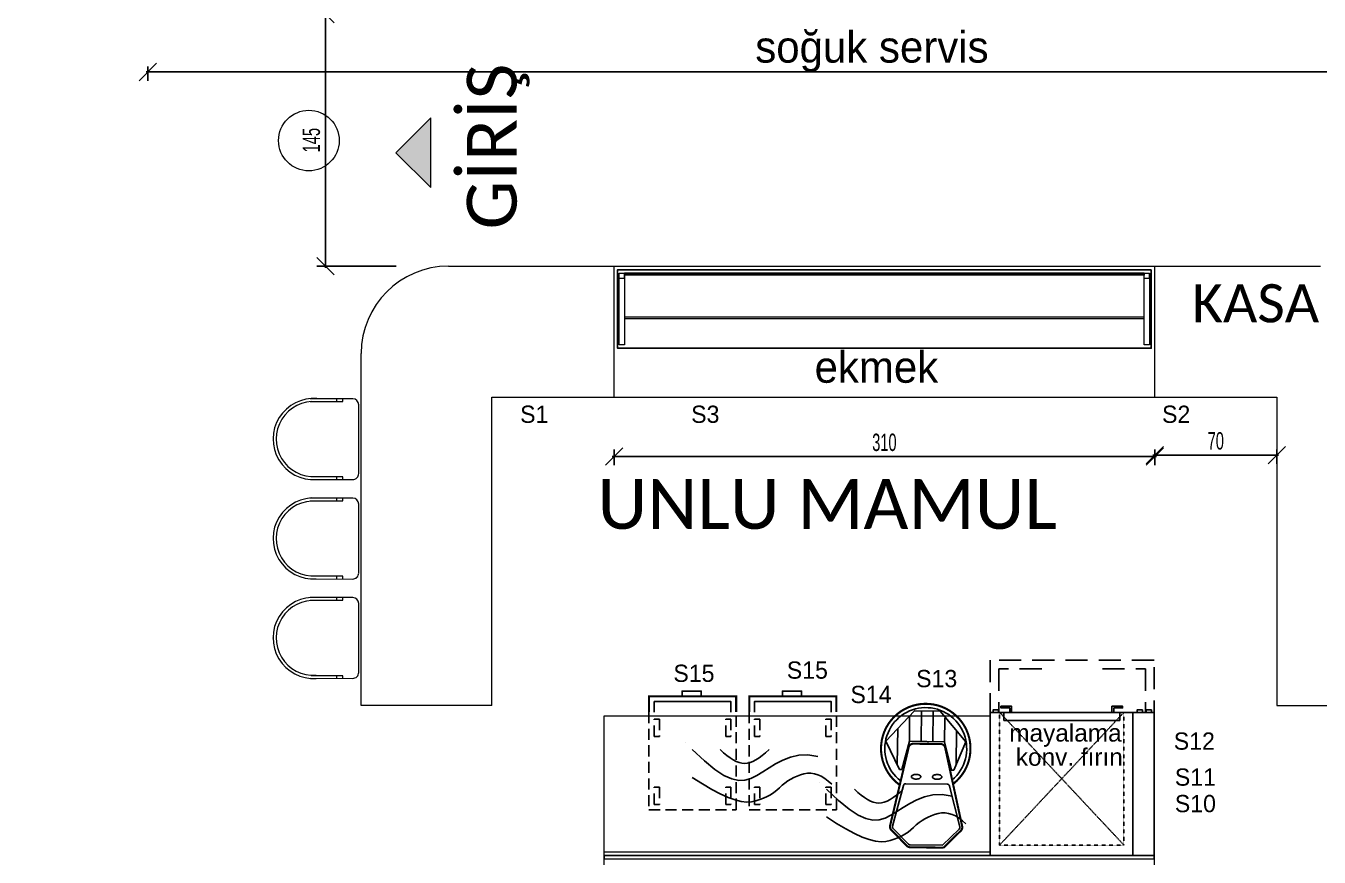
# Model space of a CAD drawing. Header units: centimetres. Extents: x -72470 to -43129, y -18750 to -16337.
# Drawn here: x -63096 to -62354, y -17788 to -17311 of the extents above; entities that cross this region are included whole.
import ezdxf

# ---------------------------------------------------------------- set-up
doc = ezdxf.new("R2010")
doc.units = ezdxf.units.CM
doc.header["$MEASUREMENT"] = 0
for name, pattern in [('Dashed', [0.005644, 0.002822, -0.002822]), ('DUZ', [0]), ('HIDDEN', [9.525, 6.35, -3.175]), ('HIDDENX2', [19.05, 12.7, -6.35])]:
    doc.linetypes.add(name, pattern=pattern)
doc.layers.get('0').update_dxf_attribs({"linetype": 'DUZ', "lineweight": 0})
doc.layers.get('Defpoints').update_dxf_attribs({"lineweight": 0})
for name, color, linetype in [('-DWG_ANA', 7, 'Continuous'), ('-DWG_DETAY1', 7, 'Continuous'), ('-DWG_DETAY2', 7, 'Continuous'), ('002 Çizgi', 7, 'Continuous'), ('11-021_500-BLOK B-str_zemin_kat$0$2DTARAMA1', 253, 'Continuous'), ('CAM', 4, 'Continuous'), ('PLAN', 9, 'Continuous'), ('PRO_OLCU', 173, 'Continuous'), ('S2000-002 Çizgi', 7, 'Continuous'), ('YAZI', 7, 'Continuous')]:
    doc.layers.add(name, color=color, linetype=linetype)
for name, color, linetype, lineweight in [('Auto-Tefris', 32, 'Continuous', 18), ('M-OLCU-IC', 155, 'Continuous', 0), ('TEFRIS', 30, 'Continuous', 9)]:
    doc.layers.add(name, color=color, linetype=linetype, lineweight=lineweight)
doc.styles.add('ARIAL', font='arial.ttf', dxfattribs={"width": 0.6})
doc.styles.get("Standard").update_dxf_attribs({"font": 'candara.ttf'})
doc.styles.add('TAKSİM', font='GOTHIC.TTF', dxfattribs={"height": 20})
doc.styles.add('Yazi-20-Normal', font='arial.ttf', dxfattribs={"height": 10})
doc.dimstyles.new('E_100', dxfattribs={"dimtxt": 10, "dimasz": 10, "dimexe": 5, "dimexo": 30, "dimgap": 3, "dimtad": 1, "dimtoh": 1, "dimdec": 0, "dimzin": 12, "dimdsep": 46, "dimtxsty": 'ARIAL', "dimblk": 'OBLIQUE', "dimcen": 5, "dimdle": 1, "dimclrt": 256, "dimadec": 0, "dimazin": 3, "dimtfac": 1, "dimtdec": 0, "dimtofl": 0, "dimtmove": 2, "dimatfit": 3, "dimldrblk": 'OBLIQUE', "dimfxl": 5, "dimtolj": 1, "dimtzin": 0, "dimarcsym": 0})

# ---------------------------------------------------------------- blocks, each defined once
blk = doc.blocks.new('RT2')
at = {"layer": 'Auto-Tefris'}
for p, q in [((142.9, -17093.6), (115, -17118.6)), ((137.9, -17101.6), (116.8, -17120.5)), ((190.6, -17139), (150.3, -17094)), ((162.7, -17171), (190.2, -17146.5)), ((161.1, -17169), (181.7, -17150.5)), ((114.3, -17166.7), (114.4, -17166.8)), ((114.4, -17166.8), (114.3, -17166.7))]:
    blk.add_line(p, q, dxfattribs=at)
for centre, radius, start, end in [((135.4, -17102.1), 2.58, 11.2162, 72.446), ((146.4, -17097.5), 5.25, 41.8311, 131.8311), ((131.5, -17105.6), 2.58, 11.2162, 72.446), ((140.8, -17143), 35.6, 127.0222, 315.6258), ((140.8, -17143), 32.9, 127.0222, 315.6258), ((186.7, -17142.6), 5.25, 311.8311, 41.8311), ((177, -17156.5), 2.58, 11.2162, 72.446), ((180.9, -17153), 2.58, 11.2162, 72.446)]:
    blk.add_arc(centre, radius, start, end, dxfattribs=at)
blk = doc.blocks.new('_OBLIQUE')
at = {"layer": 'M-OLCU-IC', "linetype": 'ByBlock'}
for p, q in [((-0.5, -0.5), (0.5, 0.5)), ((0, 0), (0, 0))]:
    blk.add_line(p, q, dxfattribs=at)
blk = doc.blocks.new('*D60')
at = {"layer": 'Defpoints', "color": 0, "linetype": 'Continuous', "transparency": 16777216}
for p in [(-62448.56, -17523.94), (-62378.56, -17523.94), (-62378.56, -17557.25)]:
    blk.add_point(p, dxfattribs=at)
at = {"layer": 'TEFRIS', "color": 0, "lineweight": -2, "transparency": 16777216}
for p, q in [((-62449.56, -17557.25), (-62377.56, -17557.25)), ((-62448.56, -17553.94), (-62448.56, -17562.25)), ((-62378.56, -17553.94), (-62378.56, -17562.25))]:
    blk.add_line(p, q, dxfattribs=at)
at = {"layer": 'TEFRIS', "color": 0, "linetype": 'Continuous', "lineweight": -2, "transparency": 16777216, "xscale": 10, "yscale": 10, "zscale": 10, "rotation": 180}
blk.add_blockref('_OBLIQUE', (-62448.56, -17557.25), dxfattribs=at)
at = {"layer": 'TEFRIS', "color": 0, "linetype": 'Continuous', "lineweight": -2, "transparency": 16777216, "xscale": 10, "yscale": 10, "zscale": 10}
blk.add_blockref('_OBLIQUE', (-62378.56, -17557.25), dxfattribs=at)
at = {"layer": 'TEFRIS', "linetype": 'Continuous', "transparency": 16777216, "insert": (-62413.56, -17549.14), "char_height": 10, "attachment_point": 5, "style": 'ARIAL'}
blk.add_mtext('\\A1;70', dxfattribs=at)
blk = doc.blocks.new('*D61')
at = {"layer": 'Defpoints', "color": 0, "linetype": 'Continuous', "transparency": 16777216}
for p in [(-62758.56, -17523.94), (-62448.56, -17523.94), (-62448.56, -17558.09)]:
    blk.add_point(p, dxfattribs=at)
at = {"layer": 'TEFRIS', "color": 0, "lineweight": -2, "transparency": 16777216}
for p, q in [((-62759.56, -17558.09), (-62447.56, -17558.09)), ((-62758.56, -17553.94), (-62758.56, -17563.09)), ((-62448.56, -17553.94), (-62448.56, -17563.09))]:
    blk.add_line(p, q, dxfattribs=at)
at = {"layer": 'TEFRIS', "color": 0, "linetype": 'Continuous', "lineweight": -2, "transparency": 16777216, "xscale": 10, "yscale": 10, "zscale": 10, "rotation": 180}
blk.add_blockref('_OBLIQUE', (-62758.56, -17558.09), dxfattribs=at)
at = {"layer": 'TEFRIS', "color": 0, "linetype": 'Continuous', "lineweight": -2, "transparency": 16777216, "xscale": 10, "yscale": 10, "zscale": 10}
blk.add_blockref('_OBLIQUE', (-62448.56, -17558.09), dxfattribs=at)
at = {"layer": 'TEFRIS', "linetype": 'Continuous', "transparency": 16777216, "insert": (-62603.56, -17549.98), "char_height": 10, "attachment_point": 5, "style": 'ARIAL'}
blk.add_mtext('\\A1;310', dxfattribs=at)
blk = doc.blocks.new('A$C0C391999')
at = {"layer": '-DWG_ANA', "color": 0, "linetype": 'HIDDEN'}
blk.add_lwpolyline([(56, 0.6), (0, 0.6), (0, 50.6), (56, 50.6)], dxfattribs=at)
at = {"layer": '-DWG_ANA', "color": 0, "const_width": 1.2}
blk.add_lwpolyline([(56, 0.6), (65, 0.6), (65, 50.6), (56, 50.6)], dxfattribs=at)
at = {"layer": '-DWG_DETAY1', "color": 0, "linetype": 'HIDDEN'}
for points in [[(3, 44.6), (13, 44.6), (13, 47.6), (3, 47.6)], [(42, 44.6), (52, 44.6), (52, 47.6), (42, 47.6)], [(3, 3.6), (13, 3.6), (13, 6.6), (3, 6.6)], [(42, 3.6), (52, 3.6), (52, 6.6), (42, 6.6)]]:
    blk.add_lwpolyline(points, close=True, dxfattribs=at)
at = {"layer": '-DWG_DETAY1', "color": 0}
for points in [[(56, 3.6), (62, 3.6), (62, 47.6), (56, 47.6)], [(65, 19.6), (68, 19.6), (68, 30.6), (65, 30.6)]]:
    blk.add_lwpolyline(points, dxfattribs=at)
blk = doc.blocks.new('T_MC')
at = {"layer": '-DWG_DETAY2', "color": 0, "linetype": 'Continuous'}
for points in [[(5, 25), (12.23, 29.65), (18.91, 33.59), (25.04, 36.84), (30.62, 39.38), (35.66, 41.21), (40.16, 42.34), (44.1, 42.77), (47.5, 42.5), (50.55, 41.8), (53.44, 40.94), (56.17, 39.92), (58.75, 38.75), (61.17, 37.42), (63.44, 35.94), (65.55, 34.3), (67.5, 32.5), (69.41, 30.7), (71.41, 29.06), (73.48, 27.58), (75.62, 26.25), (77.85, 25.08), (80.16, 24.06), (82.54, 23.2), (85, 22.5), (87.5, 22.07), (90, 22.03), (92.5, 22.38), (95, 23.12), (97.5, 24.26), (100, 25.78), (102.5, 27.7), (105, 30)], [(5, 5), (13.7, 13.24), (21.19, 19.36), (27.65, 23.57), (33.28, 26.09), (38.26, 27.16), (42.79, 26.97), (47.06, 25.76), (51.25, 23.75), (55.54, 21.16), (60.02, 18.26), (64.76, 15.33), (69.84, 12.66), (75.33, 10.51), (81.31, 9.16), (87.84, 8.9), (95, 10)], [(25, 5), (27.46, 7.34), (29.84, 9.38), (32.15, 11.09), (34.38, 12.5), (36.52, 13.59), (38.59, 14.38), (40.59, 14.84), (42.5, 15), (44.41, 14.84), (46.41, 14.38), (48.48, 13.59), (50.62, 12.5), (52.85, 11.09), (55.16, 9.38), (57.54, 7.34), (60, 5)], [(0, 0), (0, 0)]]:
    blk.add_lwpolyline(points, dxfattribs=at)
blk = doc.blocks.new('A$C530A5B7E')
at = {"layer": '-DWG_ANA', "color": 0, "const_width": 1.2}
for points in [[(42.09, 37.13, 3.027737), (11.54, 36.28, 3.027737)], [(37.04, 0.6), (17.91, 0.6, -0.198912), (16, 1.39), (6.97, 10.42, -0.242213), (6.22, 12.77), (16.41, 57.74, -0.366629), (19.07, 60), (34.75, 60, -0.366629), (37.41, 57.74), (47.61, 12.77, -0.242213), (46.85, 10.42), (37.04, 0.6)]]:
    blk.add_lwpolyline(points, format="xyb", dxfattribs=at)
at = {"layer": '-DWG_DETAY1', "color": 0}
for points in [[(41.09, 45.15), (42.44, 45.15), (49.19, 61.35), (34.34, 78.9), (19.49, 78.9), (3.29, 61.35), (11.39, 45.15), (12.74, 45.15)], [(16.79, 76.2), (16.79, 61.35)], [(23.54, 78.9), (23.54, 61.35)], [(30.29, 78.9), (30.29, 61.35)], [(37.04, 74.85), (37.04, 61.35)], [(10.04, 68.66), (10.04, 47.85)], [(43.79, 67.73), (43.79, 48.39)], [(41.09, 45.15), (37.04, 61.35), (16.79, 61.35), (12.74, 45.15)]]:
    blk.add_lwpolyline(points, dxfattribs=at)
blk.add_lwpolyline([(36.48, 1.95), (17.91, 1.95, -0.198912), (16.95, 2.35), (7.92, 11.37, -0.242213), (7.55, 12.55), (13.69, 35.92, -0.366629), (15.02, 37.05), (38.8, 37.05, -0.366629), (40.13, 35.92), (46.28, 12.55, -0.242213), (45.9, 11.37)], format="xyb", close=True, dxfattribs=at)
at = {"layer": '-DWG_DETAY2', "color": 0}
for points in [[(20.84, 39.75, 0.051099), (21.93, 39.86, 0.064948), (22.75, 40.15, 0.104203), (23.37, 40.64, 0.174705), (23.54, 41.1, 0.174705), (23.37, 41.56, 0.104203), (22.75, 42.05, 0.064948), (21.93, 42.34, 0.051099), (20.84, 42.45, 0.051099), (19.75, 42.34, 0.064948), (18.93, 42.05, 0.104203), (18.3, 41.56, 0.174705), (18.14, 41.1, 0.174705), (18.3, 40.64, 0.104203), (18.93, 40.15, 0.064948), (19.75, 39.86, 0.051099)], [(32.99, 39.75, 0.051099), (34.08, 39.86, 0.064948), (34.9, 40.15, 0.104203), (35.52, 40.64, 0.174705), (35.69, 41.1, 0.174705), (35.52, 41.56, 0.104203), (34.9, 42.05, 0.064948), (34.08, 42.34, 0.051099), (32.99, 42.45, 0.051099), (31.9, 42.34, 0.064948), (31.08, 42.05, 0.104203), (30.45, 41.56, 0.174705), (30.29, 41.1, 0.174705), (30.45, 40.64, 0.104203), (31.08, 40.15, 0.064948), (31.9, 39.86, 0.051099)]]:
    blk.add_lwpolyline(points, format="xyb", close=True, dxfattribs=at)
blk.add_arc((26.24, 57.3), 23.47, 310.7165, 232.8649, dxfattribs=at)
blk = doc.blocks.new('A$C08563476')
at = {"layer": 'S2000-002 Çizgi', "linetype": 'HIDDENX2', "ltscale": 10}
blk.add_line((81.85, 85.54), (81.85, 3.54), dxfattribs=at)
at = {"layer": 'S2000-002 Çizgi', "linetype": 'Dashed'}
for p, q in [((5.44, 3.54), (76.67, 79.59)), ((5.44, 79.59), (76.67, 3.54))]:
    blk.add_line(p, q, dxfattribs=at)
at = {"layer": 'S2000-002 Çizgi'}
for points in [[(0, 85.54), (94, 85.54), (94, 3.54), (0, 3.54)], [(1.67, 3.54), (4.73, 3.54), (4.73, 2.12), (1.67, 2.12)], [(84.21, 3.53), (87.28, 3.53), (87.28, 2.12), (84.21, 2.12)], [(89.4, 3.53), (92.46, 3.53), (92.46, 2.12), (89.4, 2.12)]]:
    blk.add_lwpolyline(points, close=True, dxfattribs=at)
at = {"layer": 'S2000-002 Çizgi', "linetype": 'Dashed'}
blk.add_lwpolyline([(5.44, 79.59), (76.67, 79.59), (76.67, 3.54), (5.44, 3.54)], close=True, dxfattribs=at)
at = {"layer": 'S2000-002 Çizgi', "linetype": 'HIDDENX2', "ltscale": 10}
blk.add_lwpolyline([(7.79, 8.25), (74.31, 8.25), (74.31, 3.54), (7.79, 3.54)], close=True, dxfattribs=at)
at = {"layer": 'S2000-002 Çizgi'}
for points in [[(11.27, 0), (6.14, 0), (6.15, 1), (11.27, 1)], [(11.27, 1), (11.27, 3.53), (12.27, 3.53), (12.27, 0), (11.27, 0)], [(70.83, 1), (70.83, 3.53), (69.83, 3.53), (69.83, 0), (70.83, 0)], [(70.83, 0), (75.96, 0), (75.95, 1), (70.83, 1)]]:
    blk.add_lwpolyline(points, dxfattribs=at)
blk = doc.blocks.new('*D82')
at = {"color": 0, "linetype": 'Continuous', "lineweight": -2, "transparency": 16777216}
for p, q in [((-62883.55, -17304.36), (-62929.01, -17304.36)), ((-62924.01, -17449.94), (-62924.01, -17303.36)), ((-62883.56, -17448.94), (-62929.01, -17448.94))]:
    blk.add_line(p, q, dxfattribs=at)
at = {"layer": 'Defpoints', "color": 0, "linetype": 'Continuous', "transparency": 16777216}
for p in [(-62924.01, -17304.36), (-62853.55, -17304.36), (-62853.56, -17448.94)]:
    blk.add_point(p, dxfattribs=at)
at = {"color": 0, "linetype": 'Continuous', "lineweight": -2, "transparency": 16777216, "xscale": 10, "yscale": 10, "zscale": 10}
for p, rotation in [((-62924.01, -17304.36), 90), ((-62924.01, -17448.94), 270)]:
    blk.add_blockref('_OBLIQUE', p, dxfattribs=dict(at, rotation=rotation))
at = {"linetype": 'Continuous', "transparency": 16777216, "insert": (-62932.11, -17376.65), "char_height": 10, "attachment_point": 5, "rotation": 90, "style": 'ARIAL'}
blk.add_mtext('\\A1;145', dxfattribs=at)
blk = doc.blocks.new('*D84')
at = {"color": 0, "linetype": 'Continuous', "lineweight": -2, "transparency": 16777216}
for p, q in [((-63025.86, -17334.35), (-63025.86, -17342.57)), ((-61102.81, -17334.35), (-61102.81, -17342.57)), ((-63026.86, -17337.57), (-61101.81, -17337.57))]:
    blk.add_line(p, q, dxfattribs=at)
at = {"layer": 'Defpoints', "color": 0, "linetype": 'Continuous', "transparency": 16777216}
for p in [(-63025.86, -17304.35), (-61102.81, -17304.35), (-61102.81, -17337.57)]:
    blk.add_point(p, dxfattribs=at)
at = {"color": 0, "linetype": 'Continuous', "lineweight": -2, "transparency": 16777216, "xscale": 10, "yscale": 10, "zscale": 10, "rotation": 180}
blk.add_blockref('_OBLIQUE', (-63025.86, -17337.57), dxfattribs=at)
at = {"color": 0, "linetype": 'Continuous', "lineweight": -2, "transparency": 16777216, "xscale": 10, "yscale": 10, "zscale": 10}
blk.add_blockref('_OBLIQUE', (-61102.81, -17337.57), dxfattribs=at)
at = {"linetype": 'Continuous', "transparency": 16777216, "insert": (-62064.34, -17329.46), "char_height": 10, "attachment_point": 5, "style": 'ARIAL'}
blk.add_mtext('\\A1;1923', dxfattribs=at)

msp = doc.modelspace()

# ---------------------------------------------------------------- hatches: boundary and pattern name
at = {"layer": '11-021_500-BLOK B-str_zemin_kat$0$2DTARAMA1'}
h = msp.add_hatch(dxfattribs=at)
h.set_pattern_fill('ANSI33', color=256, scale=100)
h.set_pattern_definition([(45, (-421164.15, -192690.207), (-17.6776695, 17.6776695), []), (45, (-421146.472, -192690.207), (-17.6776695, 17.6776695), [12.5, -6.25])])
edge = h.paths.add_edge_path()
edge.add_arc((-61102.81, -17219.44), 40, 0, 360)
edge = h.paths.add_edge_path()
edge.add_arc((-61942.81, -17219.44), 40, 0, 360)
edge = h.paths.add_edge_path()
edge.add_arc((-62782.81, -17219.44), 40, 0, 360)
edge = h.paths.add_edge_path()
edge.add_arc((-63622.81, -17219.44), 40, 0, 360)
h.paths.add_polyline_path([(-62490.34, -17053.77), (-62316.58, -17053.77), (-62316.58, -17007.82), (-62490.34, -17007.82)], flags=9)
h.paths.add_polyline_path([(-61637.13, -17053.8), (-61463.37, -17053.8), (-61463.37, -17007.82), (-61637.13, -17007.82)], flags=9)
h.paths.add_polyline_path([(-63330.35, -17053.8), (-63175.23, -17053.8), (-63175.23, -17007.82), (-63330.35, -17007.82)], flags=9)
edge = h.paths.add_edge_path()
edge.add_arc((-64462.81, -17219.44), 40, 0, 360)
edge = h.paths.add_edge_path()
edge.add_arc((-62782.81, -18059.44), 40, 0, 360)
edge = h.paths.add_edge_path()
edge.add_arc((-61942.81, -18059.44), 40, 0, 360)
edge = h.paths.add_edge_path()
edge.add_arc((-61102.81, -18059.44), 40, 0, 360)
at = {"layer": 'TEFRIS', "linetype": 'Continuous'}
h = msp.add_hatch(color=0, dxfattribs=at)
h.dxf.hatch_style = 1
h.set_gradient(color1=(255, 0, 0), color2=(255, 255, 0), tint=1)
h.paths.add_polyline_path([(-62883.68, -17383.85), (-62863.68, -17403.85), (-62863.68, -17363.85)])

# ---------------------------------------------------------------- linework, layer by layer
for points in [[(-62752.56, -17455.94), (-62752.56, -17452.94), (-62752.56, -17455.94), (-62755.56, -17455.94), (-62755.56, -17452.94), (-62752.56, -17452.94)], [(-62451.56, -17455.94), (-62451.56, -17452.94), (-62451.56, -17455.94), (-62454.56, -17455.94), (-62454.56, -17452.94), (-62451.56, -17452.94)], [(-62752.56, -17455.94), (-62752.56, -17493.94), (-62755.56, -17493.94), (-62755.56, -17455.94)], [(-62451.56, -17455.94), (-62451.56, -17493.94), (-62454.56, -17493.94), (-62454.56, -17455.94)]]:
    msp.add_lwpolyline(points)
msp.add_lwpolyline([(-62542.93, -17784.77), (-62542.93, -17786.77), (-62764.22, -17786.77), (-62764.22, -17784.77)], close=True)
at = {"layer": '002 Çizgi', "color": 0, "lineweight": 20}
msp.add_lwpolyline([(-62764.22, -17706.77), (-62542.93, -17706.77), (-62542.93, -17786.77), (-62764.22, -17786.77)], close=True, dxfattribs=at)
at = {"layer": 'CAM'}
msp.add_lwpolyline([(-62450.56, -17450.94), (-62756.56, -17450.94), (-62756.56, -17495.94), (-62450.56, -17495.94)], close=True, dxfattribs=at)
msp.add_lwpolyline([(-62454.56, -17452.94), (-62752.56, -17452.94), (-62752.56, -17453.94), (-62454.56, -17453.94), (-62454.56, -17452.94)], dxfattribs=at)
at = {"layer": 'S2000-002 Çizgi', "linetype": 'HIDDENX2'}
msp.add_lwpolyline([(-62542.93, -17786.77), (-62448.93, -17786.77), (-62448.93, -17674.77), (-62542.93, -17674.77)], close=True, dxfattribs=at)
for points in [[(-62513.35, -17679.77), (-62537.93, -17679.77), (-62537.93, -17704.35)], [(-62478.51, -17679.77), (-62453.93, -17679.77), (-62453.93, -17704.35)]]:
    msp.add_lwpolyline(points, dxfattribs=at)
at = {"layer": 'TEFRIS', "color": 0, "linetype": 'Continuous'}
for p, q in [((-62853.56, -17448.94), (-62353.56, -17448.94)), ((-62758.56, -17523.94), (-62758.56, -17448.94)), ((-62448.56, -17523.94), (-62448.56, -17448.94)), ((-62752.56, -17477.94), (-62454.56, -17477.94)), ((-62752.56, -17478.94), (-62454.56, -17478.94)), ((-62903.56, -17700.82), (-62903.56, -17498.94)), ((-62828.56, -17523.94), (-62378.56, -17523.94)), ((-62828.56, -17700.82), (-62828.56, -17523.94)), ((-62378.56, -17523.94), (-62378.56, -17700.82)), ((-62828.56, -17700.82), (-62903.56, -17700.82)), ((-62378.56, -17700.82), (-62303.56, -17700.82))]:
    msp.add_line(p, q, dxfattribs=at)
for points in [[(-62863.68, -17403.85), (-62863.68, -17363.85), (-62883.68, -17383.85)], [(-62863.68, -17403.85), (-62883.68, -17383.85)]]:
    msp.add_lwpolyline(points, dxfattribs=at)
for points in [[(-62883.68, -17383.85), (-62863.68, -17403.85), (-62863.68, -17363.85)], [(-62764.22, -17786.77), (-62448.93, -17786.77), (-62448.93, -17868.77), (-62764.22, -17868.77)], [(-62764.22, -17788.77), (-62448.93, -17788.77), (-62448.93, -17786.77), (-62764.22, -17786.77)]]:
    msp.add_lwpolyline(points, close=True, dxfattribs=at)
msp.add_circle((-62933.53, -17376.9), 17.36, dxfattribs=at)
msp.add_arc((-62853.56, -17498.94), 50, 90, 180, dxfattribs=at)

# ---------------------------------------------------------------- block references
at = {"layer": 'PLAN', "color": 0, "linetype": 'Continuous', "xscale": -0.8, "yscale": 0.8, "zscale": 0.8, "rotation": 180}
for p in [(-62717.72, -17722.02), (-62640.78, -17744.75)]:
    msp.add_blockref('T_MC', p, dxfattribs=at)
at = {"layer": 'PRO_OLCU', "color": 7, "xscale": -1, "rotation": 270.0000000000001}
for p in [(-62739.15, -17760.59), (-62681.66, -17760.59)]:
    msp.add_blockref('A$C0C391999', p, dxfattribs=at)
at = {"layer": 'PRO_OLCU', "color": 7, "rotation": 359.4210178052077}
msp.add_blockref('A$C530A5B7E', (-62606.67, -17782.54), dxfattribs=at)
at = {"layer": 'S2000-002 Çizgi', "xscale": -1, "rotation": 180}
msp.add_blockref('A$C08563476', (-62542.93, -17701.23), dxfattribs=at)
at = {"layer": 'TEFRIS', "color": 0, "linetype": 'Continuous', "extrusion": (-0.072808, 1.493e-14, 0.997346), "xscale": 0.6534000000000042, "yscale": 0.6534000000000042, "zscale": 0.6534000000000042, "rotation": 48.16893366058381}
for p in [(9140.5, -55361.94, 4581.09), (9197.5, -55361.94, 4581.09), (9254.5, -55361.94, 4581.09)]:
    msp.add_blockref('RT2', p, dxfattribs=at)

# ---------------------------------------------------------------- texts
at = {"style": 'TAKSİM'}
for s, height, p in [('soğuk servis', 18, (-62677.59, -17332.2)), ('ekmek ', 18, (-62643.58, -17515.77)), ('S1', 9.9, (-62812.41, -17538.76, 0)), ('S3', 9.9, (-62714.34, -17538.76, 0)), ('S2', 9.9, (-62444.36, -17538.76, 0)), ('S15', 9.9, (-62724.54, -17687.29, 0)), ('S15', 9.9, (-62659.5, -17685.47, 0)), ('S13', 9.9, (-62585.34, -17690.33, 0)), ('S14', 9.9, (-62623.03, -17699.44, 0)), ('S12', 9.9, (-62437.64, -17726.17, 0)), ('S11', 9.9, (-62437.03, -17746.82, 0)), ('S10', 9.9, (-62437.03, -17762, 0))]:
    msp.add_text(s, height=height, dxfattribs=at).set_placement(p)
at = {"layer": 'TEFRIS', "color": 0, "linetype": 'Continuous', "insert": (-62842.93, -17427.85), "char_height": 28.529, "attachment_point": 1, "rotation": 90}
msp.add_mtext_dynamic_manual_height_columns('GİRİŞ ', width=559, gutter_width=570.58, heights=[0], dxfattribs=at)
at = {"layer": 'TEFRIS', "color": 0, "linetype": 'Continuous', "attachment_point": 1}
for s, width, insert, char_height in [('KASA    ', 129, (-62427.22, -17459.26, -20.64), 21.91), ('UNLU MAMUL ', 310.4285, (-62768.06, -17571.03), 28.5289)]:
    msp.add_mtext_dynamic_manual_height_columns(s, width=width, gutter_width=570.58, heights=[0], dxfattribs=dict(at, insert=insert, char_height=char_height))
at = {"layer": 'YAZI', "style": 'Yazi-20-Normal'}
for s, p in [('mayalama', (-62531.97, -17721.52)), ('konv. fırın', (-62528.19, -17735.36))]:
    msp.add_text(s, height=10, dxfattribs=at).set_placement(p)

# ---------------------------------------------------------------- dimensions: what is measured, and where the dimension line sits
at = {"color": 0, "linetype": 'Continuous'}
dim = msp.add_linear_dim(base=(-61102.81, -17337.57), p1=(-63025.86, -17304.35), p2=(-61102.81, -17304.35), dimstyle='E_100', dxfattribs=at)
dim.commit()
dim.dimension.update_dxf_attribs({"geometry": '*D84', "text_midpoint": (-62064.34, -17329.46)})
dim = msp.add_linear_dim(base=(-62924.01, -17304.36), p1=(-62853.56, -17448.94), p2=(-62853.55, -17304.36), angle=90, dimstyle='E_100', dxfattribs=at)
dim.commit()
dim.dimension.update_dxf_attribs({"geometry": '*D82', "text_midpoint": (-62932.11, -17376.65)})
at = {"layer": 'TEFRIS', "color": 0, "linetype": 'Continuous'}
for base, p1, p2, picture, middle in [((-62448.56, -17558.09), (-62758.56, -17523.94), (-62448.56, -17523.94), '*D61', (-62603.56, -17549.98)), ((-62378.56, -17557.25), (-62448.56, -17523.94), (-62378.56, -17523.94), '*D60', (-62413.56, -17549.14))]:
    dim = msp.add_linear_dim(base=base, p1=p1, p2=p2, dimstyle='E_100', override={"dimfxlon": 1}, dxfattribs=at)
    dim.commit()
    dim.dimension.update_dxf_attribs({"geometry": picture, "text_midpoint": middle})

doc.saveas('drawing.dxf')
